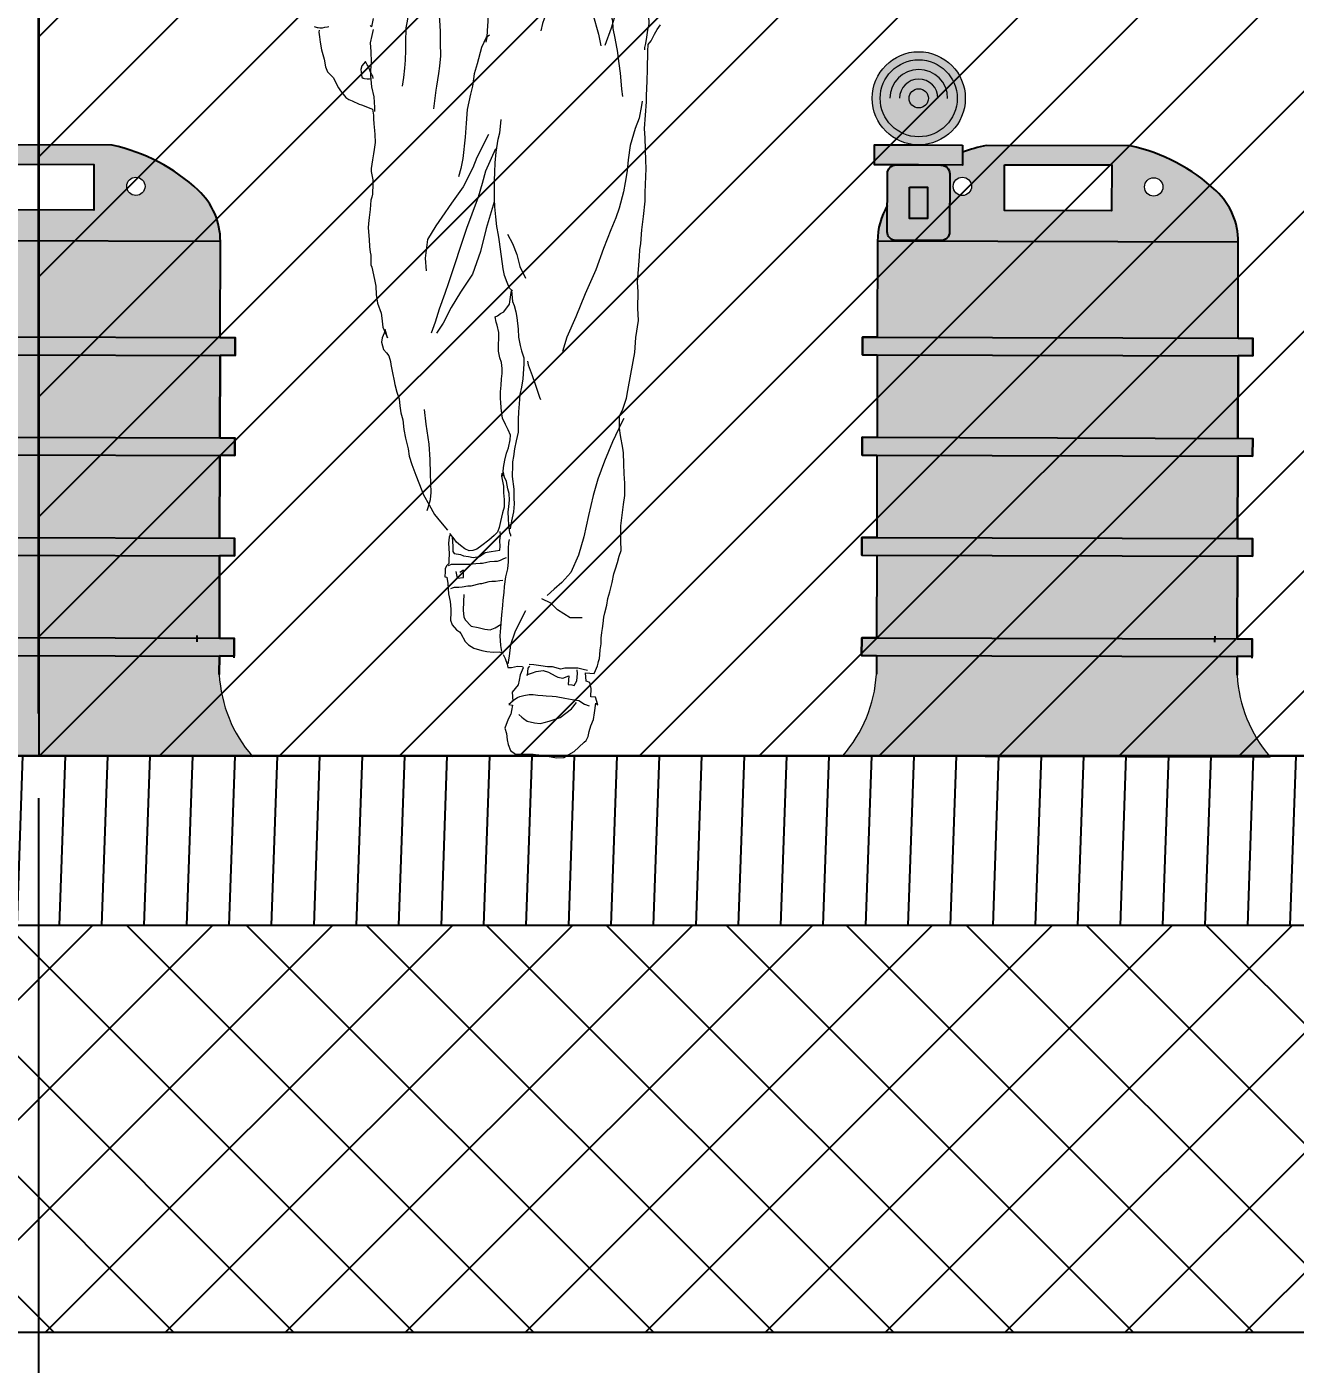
# Model space of a CAD drawing. Header units: metres. Extents: x 668617 to 675126, y 2286318 to 2293677.
# Drawn here: x 672208.026 to 672209.895, y 2287821.65 to 2287823.621 of the extents above; entities that cross this region are included whole.
import ezdxf

# ---------------------------------------------------------------- set-up
doc = ezdxf.new("R2010")
doc.units = ezdxf.units.M
doc.header["$MEASUREMENT"] = 0
doc.layers.add('30-ESC HUM', color=251, linetype='Continuous', lineweight=0)
doc.layers.add('DMTG_SECCIONES_VIALES', color=250, linetype='Continuous')
doc.layers.add('dp_Fondo del tablero', color=7, linetype='Continuous', lineweight=0, true_color=0xf05123)
doc.layers.add('dp_Pictograma y filete', color=7, linetype='Continuous', lineweight=0, true_color=0x000000)
doc.styles.get("Standard").update_dxf_attribs({"font": 'arial.ttf'})
doc.dimstyles.get("Standard").update_dxf_attribs({"dimtxt": 0.18, "dimasz": 0.18, "dimexe": 0.18, "dimexo": 0.0625, "dimgap": 0.09, "dimtad": 0, "dimtih": 1, "dimtoh": 1, "dimdec": 4, "dimzin": 0, "dimdsep": 46, "dimtxsty": 'Standard', "dimcen": 0.09, "dimadec": 0, "dimazin": 0, "dimtfac": 1, "dimtdec": 4, "dimtofl": 0, "dimtmove": 0, "dimatfit": 3, "dimfxl": 1, "dimtolj": 1, "dimtzin": 0, "dimarcsym": 0})

# ---------------------------------------------------------------- blocks, each defined once
blk = doc.blocks.new('*D448')
at = {"layer": 'Defpoints', "color": 0, "transparency": 16777216}
for p in [(672216.3035, 2287827.5932), (672208.0435, 2287822.5467), (672216.3035, 2287822.5467)]:
    blk.add_point(p, dxfattribs=at)
at = {"layer": 'DMTG_SECCIONES_VIALES', "color": 0, "lineweight": -2, "transparency": 16777216}
for p, q in [((672208.0435, 2287822.6092), (672208.0435, 2287827.7732)), ((672216.3035, 2287822.6092), (672216.3035, 2287827.7732)), ((672208.2235, 2287827.5932), (672211.8497, 2287827.5932)), ((672216.1235, 2287827.5932), (672212.4974, 2287827.5932))]:
    blk.add_line(p, q, dxfattribs=at)
at = {"layer": 'DMTG_SECCIONES_VIALES', "color": 0, "transparency": 16777216}
for points in [[(672208.2235, 2287827.6232), (672208.2235, 2287827.5632), (672208.0435, 2287827.5932)], [(672216.1235, 2287827.6232), (672216.1235, 2287827.5632), (672216.3035, 2287827.5932)]]:
    blk.add_solid(points, dxfattribs=at)
at = {"layer": 'DMTG_SECCIONES_VIALES', "color": 0, "transparency": 16777216, "insert": (672212.1735, 2287827.5932), "char_height": 0.18, "attachment_point": 5}
blk.add_mtext('\\A1;8.26', dxfattribs=at)
blk = doc.blocks.new('_ArchTick')
at = {"color": 0, "linetype": 'ByBlock', "const_width": 0.15}
blk.add_lwpolyline([(-0.5, -0.5), (0.5, 0.5)], dxfattribs=at)
blk = doc.blocks.new('*D418')
at = {"layer": 'Defpoints', "color": 0, "transparency": 16777216}
for p in [(672208.0435, 2287822.5467), (672210.9435, 2287822.5467), (672208.0435, 2287821.0874)]:
    blk.add_point(p, dxfattribs=at)
at = {"layer": 'DMTG_SECCIONES_VIALES', "color": 0, "lineweight": -2, "transparency": 16777216}
for p, q in [((672208.0435, 2287822.4842), (672208.0435, 2287820.9074)), ((672210.9435, 2287822.4842), (672210.9435, 2287820.9074)), ((672208.0435, 2287821.0874), (672209.1685, 2287821.0874)), ((672210.9435, 2287821.0874), (672209.8186, 2287821.0874))]:
    blk.add_line(p, q, dxfattribs=at)
at = {"layer": 'DMTG_SECCIONES_VIALES', "color": 0, "lineweight": -2, "transparency": 16777216, "xscale": 0.18, "yscale": 0.18, "zscale": 0.18, "rotation": 180}
blk.add_blockref('_ArchTick', (672208.0435, 2287821.0874), dxfattribs=at)
at = {"layer": 'DMTG_SECCIONES_VIALES', "color": 0, "lineweight": -2, "transparency": 16777216, "xscale": 0.18, "yscale": 0.18, "zscale": 0.18}
blk.add_blockref('_ArchTick', (672210.9435, 2287821.0874), dxfattribs=at)
at = {"layer": 'DMTG_SECCIONES_VIALES', "color": 0, "transparency": 16777216, "insert": (672209.4935, 2287821.0874), "char_height": 0.18, "attachment_point": 5}
blk.add_mtext('\\A1;2.90', dxfattribs=at)
blk = doc.blocks.new('*D439')
at = {"layer": 'Defpoints', "color": 0, "transparency": 16777216}
for p in [(672201.3035, 2287822.5467), (672208.0435, 2287822.5467), (672201.3035, 2287821.0874)]:
    blk.add_point(p, dxfattribs=at)
at = {"layer": 'DMTG_SECCIONES_VIALES', "color": 0, "lineweight": -2, "transparency": 16777216}
for p, q in [((672201.3035, 2287822.4842), (672201.3035, 2287820.9074)), ((672208.0435, 2287822.4842), (672208.0435, 2287820.9074)), ((672201.3035, 2287821.0874), (672204.3496, 2287821.0874)), ((672208.0435, 2287821.0874), (672204.9975, 2287821.0874))]:
    blk.add_line(p, q, dxfattribs=at)
at = {"layer": 'DMTG_SECCIONES_VIALES', "color": 0, "lineweight": -2, "transparency": 16777216, "xscale": 0.18, "yscale": 0.18, "zscale": 0.18, "rotation": 180}
blk.add_blockref('_ArchTick', (672201.3035, 2287821.0874), dxfattribs=at)
at = {"layer": 'DMTG_SECCIONES_VIALES', "color": 0, "lineweight": -2, "transparency": 16777216, "xscale": 0.18, "yscale": 0.18, "zscale": 0.18}
blk.add_blockref('_ArchTick', (672208.0435, 2287821.0874), dxfattribs=at)
at = {"layer": 'DMTG_SECCIONES_VIALES', "color": 0, "transparency": 16777216, "insert": (672204.6735, 2287821.0874), "char_height": 0.18, "attachment_point": 5}
blk.add_mtext('\\A1;6.74', dxfattribs=at)
blk = doc.blocks.new('tambo_SCT')
at = {"layer": 'dp_Fondo del tablero', "true_color": 0xf08e0f}
h = blk.add_hatch(color=30, dxfattribs=at)
edge = h.paths.add_edge_path()
edge.add_arc((7.06, 62.65), 4.44, 0, 360)
at = {"layer": 'dp_Fondo del tablero', "true_color": 0xffca00}
h = blk.add_hatch(color=40, dxfattribs=at)
h.paths.add_polyline_path([(11.25, 58.21), (11.25, 56.3), (7.06, 56.3), (2.87, 56.3), (2.87, 58.21), (7.06, 58.21)])
edge = h.paths.add_edge_path()
edge.add_line((4.92, 56.3), (9.19, 56.3))
edge.add_arc((9.19, 55.47), 0.832, 0, 90, ccw=False)
edge.add_line((10.03, 55.47), (10.03, 49.93))
edge.add_arc((9.19, 49.93), 0.832, -90, 0, ccw=False)
edge.add_line((9.19, 49.1), (4.92, 49.1))
edge.add_arc((4.92, 49.93), 0.832, 180, 270, ccw=False)
edge.add_line((4.09, 49.93), (4.09, 55.47))
edge.add_arc((4.92, 55.47), 0.832, 90, 180, ccw=False)
h.paths.add_polyline_path([(6.2, 54.19), (7.92, 54.19), (7.92, 51.2), (6.2, 51.2)], flags=16)
at = {"layer": 'dp_Fondo del tablero'}
h = blk.add_hatch(color=256, dxfattribs=at)
h.paths.add_polyline_path([(37.54, 49.04, 0.208145), (35.42, 53.91, 0.13635), (27.2, 58.18), (13.51, 58.18, 0.03408), (11.25, 57.54), (11.25, 56.3), (9.19, 56.3, -0.414214), (10.03, 55.47), (10.03, 49.93, -0.414214), (9.19, 49.1)])
h.paths.add_polyline_path([(28.6, 54.27, -1), (30.35, 54.27, -1)], flags=16)
h.paths.add_polyline_path([(25.46, 51.99), (15.26, 51.99), (15.26, 56.35), (25.46, 56.35)], flags=16)
h.paths.add_polyline_path([(10.37, 54.27, -1), (12.11, 54.27, -1)], flags=16)
h = blk.add_hatch(color=256, dxfattribs=at)
h.paths.add_polyline_path([(4.92, 49.1, -0.414214), (4.09, 49.93), (4.09, 52.42, 0.133761), (3.17, 49.04)])
h.paths.add_polyline_path([(6.2, 51.2), (7.92, 51.2), (7.92, 54.19), (6.2, 54.19)])
h = blk.add_hatch(color=256, dxfattribs=at)
h.paths.add_polyline_path([(37.54, 39.89), (37.54, 49.04), (3.17, 49.04), (3.17, 39.89)])
h.paths.add_polyline_path([(38.96, 38.19), (38.96, 39.89), (1.76, 39.89), (1.76, 38.19)])
h.paths.add_polyline_path([(1.76, 30.34), (1.76, 28.65), (38.96, 28.65), (38.96, 30.34)])
h.paths.add_polyline_path([(37.54, 20.79), (37.54, 28.65), (3.17, 28.65), (3.17, 20.79)])
h.paths.add_polyline_path([(38.96, 19.1), (38.96, 20.79), (1.76, 20.79), (1.76, 19.1)])
h.paths.add_polyline_path([(1.76, 11.24), (1.76, 9.55), (38.96, 9.55), (38.96, 11.24)])
blk.add_hatch(color=256, dxfattribs=at).paths.add_polyline_path([(3.17, 9.55), (3.17, 9.35, -0.196465), (0, 0), (40.71, 0, -0.16513), (37.54, 7.77), (37.54, 9.55)])
at = {"layer": 'dp_Pictograma y filete', "true_color": 0xffffff}
h = blk.add_hatch(color=7, dxfattribs=at)
h.paths.add_polyline_path([(3.17, 38.19), (3.17, 30.34), (37.54, 30.34), (37.54, 38.19)])
h.paths.add_polyline_path([(3.17, 19.1), (3.17, 11.24), (37.54, 11.24), (37.54, 19.1)])
at = {"layer": 'dp_Pictograma y filete', "lineweight": -3}
for p, q in [((37.54, 49.04), (3.17, 49.04)), ((3.17, 49.04), (3.17, 39.89)), ((37.54, 39.89), (37.54, 49.04)), ((1.76, 38.19), (1.76, 39.89)), ((1.76, 39.89), (38.96, 39.89)), ((38.96, 38.19), (38.96, 39.89)), ((38.96, 38.19), (38.96, 39.89)), ((1.76, 38.19), (38.96, 38.19)), ((1.76, 28.65), (1.76, 30.34)), ((1.76, 30.34), (38.96, 30.34)), ((38.96, 28.65), (38.96, 30.34)), ((38.96, 28.65), (38.96, 30.34)), ((1.76, 28.65), (38.96, 28.65)), ((1.76, 19.1), (1.76, 20.79)), ((1.76, 20.79), (38.96, 20.79)), ((38.96, 19.1), (38.96, 20.79)), ((38.96, 19.1), (38.96, 20.79)), ((1.76, 19.1), (38.96, 19.1)), ((35.42, 10.9), (35.42, 11.49)), ((1.76, 9.55), (1.76, 11.24)), ((1.76, 11.24), (38.96, 11.24)), ((38.96, 9.39), (38.96, 11.24)), ((38.96, 9.55), (38.96, 11.24)), ((1.76, 9.55), (38.96, 9.55)), ((0, 0), (40.71, 0))]:
    blk.add_line(p, q, dxfattribs=at)
for points in [[(11.25, 58.21), (11.25, 56.3), (7.06, 56.3), (2.87, 56.3), (2.87, 58.21), (7.06, 58.21)], [(15.26, 56.35), (25.46, 56.35), (25.46, 51.99), (15.26, 51.99)], [(6.2, 54.19), (7.92, 54.19), (7.92, 51.2), (6.2, 51.2)]]:
    blk.add_lwpolyline(points, close=True, dxfattribs=at)
for points in [[(37.54, 49.04, 0.208145), (35.42, 53.91, 0.13635), (27.2, 58.18), (13.51, 58.18, 0.03408), (11.25, 57.54, 0.03408)], [(4.09, 52.42, 0.133761), (3.17, 49.04)]]:
    blk.add_lwpolyline(points, format="xyb", dxfattribs=at)
blk.add_lwpolyline([(4.92, 56.3), (9.19, 56.3, -0.414214), (10.03, 55.47), (10.03, 49.93, -0.414214), (9.19, 49.1), (4.92, 49.1, -0.414214), (4.09, 49.93), (4.09, 55.47, -0.414214)], format="xyb", close=True, dxfattribs=at)
for points in [[(3.17, 39.89), (1.76, 39.89), (1.76, 38.19), (3.17, 38.19)], [(37.54, 39.89), (38.96, 39.89), (38.96, 38.19), (37.54, 38.19)], [(3.17, 38.19), (3.17, 30.34)], [(37.54, 30.34), (37.54, 38.19)], [(37.54, 38.19), (37.54, 30.34)], [(3.17, 30.34), (1.76, 30.34), (1.76, 28.65), (3.17, 28.65)], [(37.54, 30.34), (38.96, 30.34), (38.96, 28.65), (37.54, 28.65)], [(3.17, 28.65), (3.17, 20.79)], [(37.54, 20.79), (37.54, 28.65)], [(37.54, 28.65), (37.54, 20.79)], [(3.17, 20.79), (1.76, 20.79), (1.76, 19.1), (3.17, 19.1)], [(37.54, 20.79), (38.96, 20.79), (38.96, 19.1), (37.54, 19.1)], [(3.17, 19.1), (3.17, 11.24)], [(37.54, 11.24), (37.54, 19.1)], [(37.54, 19.1), (37.54, 11.24)], [(3.17, 11.24), (1.76, 11.24), (1.76, 9.55), (3.17, 9.55)], [(37.54, 11.24), (38.96, 11.24), (38.96, 9.55), (37.54, 9.55)], [(3.17, 9.55), (3.17, 7.77)], [(37.54, 7.77), (37.54, 9.55)], [(37.54, 9.55), (37.54, 7.77)]]:
    blk.add_lwpolyline(points, dxfattribs=at)
at = {"layer": 'dp_Pictograma y filete'}
for centre, radius in [((7.06, 62.65), 4.44), ((7.06, 62.65), 3.67), ((7.06, 62.65), 0.917), ((11.24, 54.27), 0.873), ((29.47, 54.27), 0.873)]:
    blk.add_circle(centre, radius, dxfattribs=at)
for centre, radius, start, end in [((7.06, 62.65), 2.75, 0, 180), ((7.06, 62.65), 1.83, 0, 180), ((-9.85, 8.56), 13.05, 319.0167, 356.5232), ((50.56, 8.56), 13.05, 183.4768, 220.9833)]:
    blk.add_arc(centre, radius, start, end, dxfattribs=at)
blk = doc.blocks.new('10')
at = {"layer": '30-ESC HUM'}
for points in [[(-214.9518, 1063.4387), (-214.9474, 1063.4371), (-214.9458, 1063.4371), (-214.9436, 1063.4368), (-214.9398, 1063.4368), (-214.9363, 1063.4374), (-214.9322, 1063.4381), (-214.9303, 1063.4384)], [(-214.6734, 1062.5131), (-214.6702, 1062.5071), (-214.6674, 1062.4989), (-214.6664, 1062.4938), (-214.661, 1062.4941), (-214.6522, 1062.496), (-214.6449, 1062.4954), (-214.6439, 1062.4932), (-214.6484, 1062.483), (-214.6496, 1062.4751), (-214.6512, 1062.4682), (-214.6601, 1062.4574), (-214.6591, 1062.4441), (-214.6648, 1062.4394), (-214.6594, 1062.4384), (-214.6613, 1062.4305), (-214.662, 1062.4251), (-214.6658, 1062.4179), (-214.6708, 1062.4046), (-214.6683, 1062.3967), (-214.6677, 1062.3875), (-214.6661, 1062.3802), (-214.6626, 1062.3717), (-214.655, 1062.3663), (-214.6452, 1062.3663), (-214.6401, 1062.3663), (-214.6294, 1062.366), (-214.6259, 1062.3656), (-214.6208, 1062.3653), (-214.6139, 1062.3644), (-214.6079, 1062.3634), (-214.5949, 1062.3606), (-214.5841, 1062.3615), (-214.5765, 1062.3656), (-214.5689, 1062.3701), (-214.5617, 1062.3764), (-214.5538, 1062.384), (-214.5512, 1062.3865), (-214.5481, 1062.3922), (-214.5465, 1062.3995), (-214.5443, 1062.4077), (-214.5401, 1062.4175), (-214.5389, 1062.427), (-214.537, 1062.4413), (-214.5338, 1062.4387), (-214.5373, 1062.4501), (-214.5443, 1062.4508), (-214.5439, 1062.4628), (-214.5458, 1062.4717), (-214.5512, 1062.4736), (-214.5522, 1062.4862), (-214.5395, 1062.4849), (-214.5389, 1062.4859), (-214.5357, 1062.4929), (-214.5344, 1062.4963), (-214.5335, 1062.5004), (-214.5329, 1062.5027), (-214.5313, 1062.5071), (-214.5307, 1062.5128), (-214.5303, 1062.5198), (-214.5291, 1062.5286), (-214.5288, 1062.5372), (-214.5278, 1062.5454), (-214.5272, 1062.5514), (-214.5259, 1062.5587), (-214.525, 1062.5679), (-214.5237, 1062.5745), (-214.5208, 1062.5859), (-214.5193, 1062.5954), (-214.5164, 1062.6052), (-214.5129, 1062.6191), (-214.5101, 1062.6318), (-214.5079, 1062.6394), (-214.5047, 1062.6485), (-214.5022, 1062.658), (-214.4996, 1062.6663), (-214.5, 1062.6808), (-214.5, 1062.7027), (-214.4981, 1062.7182), (-214.4962, 1062.734), (-214.4943, 1062.7476), (-214.4943, 1062.7653), (-214.4949, 1062.7792), (-214.4955, 1062.7938), (-214.4962, 1062.8102), (-214.4968, 1062.8172), (-214.5003, 1062.8359), (-214.5019, 1062.8466), (-214.5019, 1062.8644), (-214.4971, 1062.8745), (-214.4917, 1062.8909), (-214.4895, 1062.902), (-214.4851, 1062.9264), (-214.4794, 1062.9583), (-214.4778, 1062.9802), (-214.474, 1063.0055), (-214.475, 1063.0235), (-214.4743, 1063.0476), (-214.4756, 1063.0618), (-214.4724, 1063.0995), (-214.4721, 1063.1096), (-214.4705, 1063.1188), (-214.4689, 1063.1387), (-214.4664, 1063.1583), (-214.4639, 1063.1811), (-214.4642, 1063.1941), (-214.4626, 1063.2292), (-214.4632, 1063.2409), (-214.4642, 1063.2738), (-214.4651, 1063.2884), (-214.462, 1063.3273), (-214.462, 1063.3362), (-214.461, 1063.3583), (-214.4607, 1063.3751), (-214.4604, 1063.4023), (-214.4598, 1063.4118), (-214.4553, 1063.4175), (-214.4503, 1063.4273), (-214.4462, 1063.434), (-214.4414, 1063.4412)], [(-214.8648, 1063.4501), (-214.8673, 1063.4378), (-214.8692, 1063.44)], [(-214.6863, 1063.5479), (-214.6873, 1063.5397), (-214.6892, 1063.5327), (-214.6908, 1063.5207), (-214.693, 1063.5042), (-214.6933, 1063.496), (-214.6943, 1063.4817), (-214.6943, 1063.4754), (-214.6955, 1063.4599), (-214.6962, 1063.446), (-214.6968, 1063.4327), (-214.6977, 1063.4223), (-214.6987, 1063.4153)], [(-214.7911, 1063.5311), (-214.7927, 1063.5286), (-214.7955, 1063.5219), (-214.7977, 1063.5147), (-214.8003, 1063.5039), (-214.8041, 1063.4912), (-214.8072, 1063.4817), (-214.8101, 1063.4729), (-214.8126, 1063.4612), (-214.8155, 1063.4441), (-214.8167, 1063.4365), (-214.8174, 1063.415), (-214.8174, 1063.4036), (-214.818, 1063.389), (-214.8189, 1063.3773), (-214.8205, 1063.3634), (-214.8221, 1063.3507)], [(-214.7626, 1063.5362), (-214.7689, 1063.5235), (-214.7693, 1063.5169), (-214.7696, 1063.5071), (-214.7708, 1063.4909), (-214.7712, 1063.4849), (-214.7683, 1063.4643), (-214.768, 1063.458), (-214.7674, 1063.4479), (-214.7664, 1063.4314), (-214.7664, 1063.4226), (-214.7661, 1063.4143), (-214.7658, 1063.3954), (-214.767, 1063.3802), (-214.7686, 1063.3691), (-214.7715, 1063.3504), (-214.7724, 1063.3447), (-214.7743, 1063.3327), (-214.7762, 1063.3172)], [(-214.5993, 1063.5447), (-214.6025, 1063.5346), (-214.6044, 1063.5223), (-214.6038, 1063.509), (-214.605, 1063.4897), (-214.6069, 1063.4691), (-214.6107, 1063.4567), (-214.6155, 1063.4431), (-214.6177, 1063.4321)], [(-214.5639, 1063.5393), (-214.5626, 1063.5267), (-214.5598, 1063.5223), (-214.555, 1063.5115), (-214.5531, 1063.5029), (-214.549, 1063.4881), (-214.5474, 1063.4761), (-214.5446, 1063.4666), (-214.5433, 1063.4599), (-214.5392, 1063.4498), (-214.5348, 1063.4343), (-214.5329, 1063.4273), (-214.5294, 1063.4102)], [(-214.5607, 1063.54), (-214.5585, 1063.5324), (-214.5557, 1063.5324), (-214.5452, 1063.5197), (-214.5376, 1063.5086), (-214.5288, 1063.4928), (-214.5218, 1063.4748), (-214.517, 1063.4631), (-214.5123, 1063.4476), (-214.5117, 1063.4355), (-214.5088, 1063.4213), (-214.505, 1063.4004), (-214.5044, 1063.3947), (-214.5012, 1063.37), (-214.5, 1063.3583), (-214.499, 1063.3463), (-214.4977, 1063.3355)], [(-214.4645, 1063.4042), (-214.4645, 1063.4074), (-214.4629, 1063.4137), (-214.4617, 1063.4229), (-214.4601, 1063.4333), (-214.4582, 1063.4425), (-214.4585, 1063.4548), (-214.4591, 1063.4602), (-214.4607, 1063.4704), (-214.4629, 1063.4827), (-214.4658, 1063.496), (-214.4712, 1063.5086), (-214.4781, 1063.5204), (-214.4829, 1063.5286)], [(-214.5085, 1063.4555), (-214.5142, 1063.4359), (-214.5237, 1063.4105)], [(-214.9446, 1063.4333), (-214.9449, 1063.4302), (-214.9442, 1063.4235), (-214.9433, 1063.4156), (-214.9411, 1063.4042), (-214.9392, 1063.3973), (-214.9373, 1063.3903), (-214.9354, 1063.3792), (-214.9322, 1063.3719), (-214.9275, 1063.3669), (-214.9234, 1063.3631), (-214.9205, 1063.3564), (-214.9161, 1063.3482), (-214.9129, 1063.3435), (-214.905, 1063.3337), (-214.9009, 1063.3308), (-214.8958, 1063.3289), (-214.8857, 1063.3242), (-214.8822, 1063.3229), (-214.8759, 1063.3207), (-214.8724, 1063.3191), (-214.8686, 1063.3175), (-214.8661, 1063.3166), (-214.8645, 1063.3077), (-214.8645, 1063.3023), (-214.8639, 1063.295), (-214.8632, 1063.2852), (-214.8626, 1063.2792), (-214.862, 1063.2675), (-214.8636, 1063.2574), (-214.8645, 1063.2507), (-214.8658, 1063.2422), (-214.8677, 1063.2295), (-214.8677, 1063.2248), (-214.8655, 1063.2125), (-214.8655, 1063.2068), (-214.8658, 1063.1916), (-214.867, 1063.1868), (-214.8683, 1063.1824), (-214.8692, 1063.1688), (-214.8708, 1063.1571), (-214.8718, 1063.1482), (-214.8721, 1063.1416), (-214.8708, 1063.1245), (-214.8705, 1063.1144), (-214.8692, 1063.1058), (-214.8686, 1063.1017), (-214.8686, 1063.0871), (-214.867, 1063.0837), (-214.8629, 1063.0656), (-214.861, 1063.0558), (-214.8607, 1063.0438), (-214.8585, 1063.0308), (-214.8531, 1063.0163), (-214.8522, 1063.0087), (-214.8506, 1062.9954), (-214.8439, 1062.9799), (-214.8471, 1062.9919), (-214.8474, 1062.99), (-214.8518, 1062.9799), (-214.8525, 1062.9732), (-214.8499, 1062.9625), (-214.8452, 1062.9577), (-214.8417, 1062.953), (-214.8395, 1062.9447), (-214.8389, 1062.9406), (-214.8363, 1062.9283), (-214.8341, 1062.9163), (-214.8329, 1062.9109), (-214.83, 1062.8995), (-214.8268, 1062.89), (-214.8256, 1062.8796), (-214.824, 1062.8694), (-214.8211, 1062.859), (-214.8196, 1062.8447), (-214.8174, 1062.8321), (-214.8136, 1062.8163), (-214.8117, 1062.8055), (-214.8082, 1062.7932), (-214.8022, 1062.7773), (-214.7977, 1062.7659), (-214.7968, 1062.7637), (-214.7908, 1062.7482), (-214.7822, 1062.7334), (-214.7746, 1062.7194), (-214.7655, 1062.7084), (-214.7556, 1062.6963)], [(-214.8651, 1063.434), (-214.8667, 1063.4254), (-214.8692, 1063.4147), (-214.8686, 1063.4017), (-214.8677, 1063.3859), (-214.8689, 1063.3735), (-214.8689, 1063.3656), (-214.8689, 1063.3656), (-214.8673, 1063.3498), (-214.8642, 1063.3349), (-214.8632, 1063.3191), (-214.8632, 1063.3134)], [(-214.6933, 1063.4257), (-214.6984, 1063.4223), (-214.7053, 1063.4074), (-214.7117, 1063.3836), (-214.7161, 1063.3688), (-214.7186, 1063.3504), (-214.7215, 1063.339), (-214.7265, 1063.3162), (-214.7281, 1063.296), (-214.7294, 1063.2754), (-214.7329, 1063.2441), (-214.736, 1063.2295), (-214.7392, 1063.2172)], [(-214.8648, 1063.3618), (-214.8655, 1063.3653), (-214.867, 1063.3672), (-214.8696, 1063.3729), (-214.8718, 1063.3795), (-214.874, 1063.3821), (-214.8765, 1063.3868), (-214.8816, 1063.3805), (-214.8832, 1063.3751), (-214.8822, 1063.3672), (-214.8816, 1063.3637), (-214.8797, 1063.3624), (-214.8778, 1063.3621), (-214.8737, 1063.3612), (-214.8702, 1063.3612), (-214.8686, 1063.3618)], [(-214.4686, 1063.3283), (-214.4693, 1063.3223), (-214.4731, 1063.3033), (-214.4791, 1063.2881), (-214.486, 1063.2631), (-214.4892, 1063.2422), (-214.4908, 1063.2257), (-214.4936, 1063.2087), (-214.4962, 1063.1947), (-214.5025, 1063.1707), (-214.5072, 1063.1564), (-214.5145, 1063.139), (-214.5256, 1063.1112), (-214.5367, 1063.0799), (-214.5525, 1063.0444), (-214.5664, 1063.0106), (-214.5797, 1062.9805), (-214.586, 1062.9596)], [(-214.6594, 1063.0492), (-214.6642, 1063.053), (-214.6674, 1063.0612), (-214.6712, 1063.0716), (-214.6734, 1063.0814), (-214.6756, 1063.0998), (-214.6791, 1063.1248), (-214.6803, 1063.1308), (-214.6829, 1063.1438), (-214.6844, 1063.158), (-214.6857, 1063.1726), (-214.6863, 1063.1846), (-214.6863, 1063.195), (-214.686, 1063.2118), (-214.6857, 1063.2238), (-214.6854, 1063.2378), (-214.6835, 1063.2533), (-214.6806, 1063.2726), (-214.6784, 1063.2818), (-214.6775, 1063.2912), (-214.6765, 1063.3014)], [(-214.6949, 1063.2795), (-214.712, 1063.2457), (-214.7183, 1063.2302), (-214.7325, 1063.2023), (-214.7493, 1063.1783), (-214.7639, 1063.1574), (-214.7727, 1063.145), (-214.7851, 1063.1245), (-214.7882, 1063.0969), (-214.787, 1063.0786)], [(-214.6848, 1063.2583), (-214.6993, 1063.2251), (-214.7044, 1063.2071), (-214.7104, 1063.1868), (-214.7196, 1063.1621), (-214.7272, 1063.1406), (-214.7357, 1063.1159), (-214.7458, 1063.0859), (-214.7537, 1063.0609), (-214.7594, 1063.0451), (-214.7677, 1063.022), (-214.7737, 1063.003), (-214.7797, 1062.9865)], [(-214.6867, 1063.1802), (-214.6984, 1063.1406), (-214.7069, 1063.1068), (-214.7186, 1063.0735), (-214.7363, 1063.047), (-214.7499, 1063.0242), (-214.7617, 1063.0011), (-214.7718, 1062.9865)], [(-214.667, 1063.1327), (-214.6594, 1063.1185), (-214.6534, 1063.1023), (-214.6487, 1063.0846), (-214.6405, 1063.0678)], [(-214.6737, 1062.7758), (-214.6734, 1062.7824), (-214.6727, 1062.7887), (-214.6708, 1062.7995), (-214.6686, 1062.8096), (-214.6655, 1062.8175), (-214.6629, 1062.8296), (-214.6626, 1062.8362), (-214.6661, 1062.8441), (-214.6699, 1062.852), (-214.6746, 1062.8612), (-214.6753, 1062.8682), (-214.6765, 1062.8767), (-214.6768, 1062.8849), (-214.6772, 1062.8897), (-214.6775, 1062.9001), (-214.6762, 1062.9102), (-214.6756, 1062.9191), (-214.675, 1062.9273), (-214.675, 1062.9343), (-214.6756, 1062.9432), (-214.6784, 1062.9504), (-214.6803, 1062.9602), (-214.6803, 1062.9685), (-214.68, 1062.9802), (-214.6797, 1062.9878), (-214.6822, 1062.9985), (-214.6838, 1063.0026), (-214.6854, 1063.0106), (-214.6816, 1063.0121), (-214.6775, 1063.0156), (-214.6724, 1063.0178), (-214.6642, 1063.0295), (-214.662, 1063.0432), (-214.661, 1063.0495), (-214.6594, 1063.0333), (-214.6572, 1063.0273), (-214.6547, 1063.0182), (-214.6534, 1063.0099), (-214.6515, 1062.9925), (-214.6509, 1062.9808), (-214.6481, 1062.9685), (-214.6462, 1062.9606), (-214.643, 1062.9504), (-214.6427, 1062.9413), (-214.6446, 1062.9194), (-214.6462, 1062.9068), (-214.6487, 1062.896), (-214.65, 1062.8827), (-214.6506, 1062.8707), (-214.6512, 1062.8596), (-214.6515, 1062.8409), (-214.6544, 1062.828), (-214.6566, 1062.8159), (-214.6582, 1062.8049), (-214.6594, 1062.797), (-214.6594, 1062.7919), (-214.6601, 1062.7754), (-214.6575, 1062.7565), (-214.6575, 1062.7435), (-214.6572, 1062.7349), (-214.6582, 1062.7232), (-214.661, 1062.7099), (-214.6632, 1062.6982)], [(-214.6376, 1062.9451), (-214.6363, 1062.9397), (-214.6306, 1062.9242), (-214.6269, 1062.9128), (-214.6231, 1062.9027), (-214.6196, 1062.8925), (-214.6186, 1062.889)], [(-214.7854, 1062.7254), (-214.7841, 1062.7299), (-214.7803, 1062.7416), (-214.7797, 1062.752), (-214.7803, 1062.7792), (-214.781, 1062.8004), (-214.7825, 1062.8232), (-214.787, 1062.8523), (-214.7892, 1062.8739)], [(-214.4955, 1062.8609), (-214.4987, 1062.8552), (-214.5123, 1062.8267), (-214.524, 1062.7982), (-214.5338, 1062.7713), (-214.5408, 1062.7473), (-214.5474, 1062.7178), (-214.5544, 1062.6865), (-214.5623, 1062.6593), (-214.5737, 1062.6337), (-214.5867, 1062.6191), (-214.5981, 1062.6093), (-214.6085, 1062.6001)], [(-214.6753, 1062.7805), (-214.6759, 1062.7761), (-214.6731, 1062.7609), (-214.6727, 1062.7514), (-214.6718, 1062.7416), (-214.6718, 1062.7302), (-214.6746, 1062.7216), (-214.6772, 1062.709), (-214.6791, 1062.7001), (-214.6816, 1062.6932), (-214.6867, 1062.6884), (-214.6943, 1062.6815), (-214.7047, 1062.6735), (-214.7123, 1062.6685), (-214.7183, 1062.6663), (-214.7234, 1062.6659), (-214.73, 1062.6688), (-214.7363, 1062.6735), (-214.742, 1062.6786), (-214.7458, 1062.6834), (-214.7518, 1062.6916)], [(-214.662, 1062.6872), (-214.6623, 1062.6887), (-214.6636, 1062.6925), (-214.6642, 1062.6963), (-214.6648, 1062.7036), (-214.6655, 1062.7137), (-214.6658, 1062.7226), (-214.6648, 1062.7311), (-214.6639, 1062.7403), (-214.6645, 1062.7504), (-214.6667, 1062.7571), (-214.6686, 1062.7678), (-214.6712, 1062.7745), (-214.6734, 1062.7834)], [(-214.7512, 1062.6906), (-214.7531, 1062.6859), (-214.7541, 1062.677), (-214.7528, 1062.6618), (-214.7534, 1062.6517), (-214.7534, 1062.647), (-214.7563, 1062.6441), (-214.7588, 1062.64), (-214.7591, 1062.6353), (-214.7594, 1062.6277), (-214.7566, 1062.627), (-214.755, 1062.6178), (-214.7544, 1062.6099), (-214.7537, 1062.6023), (-214.7515, 1062.5913), (-214.7503, 1062.5799), (-214.7503, 1062.5748), (-214.7509, 1062.5637), (-214.7487, 1062.5568), (-214.7424, 1062.5495), (-214.7379, 1062.5466), (-214.7357, 1062.5438), (-214.7294, 1062.5321), (-214.7243, 1062.5273), (-214.7167, 1062.5223), (-214.705, 1062.5191), (-214.6974, 1062.5175), (-214.6879, 1062.5166), (-214.6794, 1062.5169), (-214.6772, 1062.5166), (-214.6731, 1062.5156)], [(-214.7484, 1062.6862), (-214.7477, 1062.6726), (-214.7474, 1062.665), (-214.7455, 1062.6618), (-214.7363, 1062.6606), (-214.7316, 1062.6587), (-214.7246, 1062.6574), (-214.7177, 1062.6561), (-214.7082, 1062.6577), (-214.6999, 1062.6634), (-214.6911, 1062.665), (-214.6848, 1062.6656), (-214.6784, 1062.6669), (-214.6778, 1062.6726), (-214.6781, 1062.6805), (-214.6775, 1062.6891), (-214.6778, 1062.6941)], [(-214.6645, 1062.6824), (-214.6655, 1062.6783), (-214.6658, 1062.6691), (-214.6658, 1062.6606), (-214.6661, 1062.6495), (-214.667, 1062.6391), (-214.6699, 1062.6277), (-214.6721, 1062.6131), (-214.6724, 1062.6042), (-214.6737, 1062.5932), (-214.6743, 1062.5853), (-214.6756, 1062.5716), (-214.6775, 1062.5523), (-214.6784, 1062.5406), (-214.6772, 1062.5261), (-214.6759, 1062.5175)], [(-214.7541, 1062.6444), (-214.7493, 1062.646), (-214.7484, 1062.6463), (-214.7395, 1062.6463), (-214.7332, 1062.6463), (-214.7287, 1062.6463), (-214.7237, 1062.6463), (-214.7139, 1062.6473), (-214.7075, 1062.6476), (-214.7037, 1062.6476), (-214.6977, 1062.6489), (-214.693, 1062.6501), (-214.686, 1062.6508), (-214.6819, 1062.6508), (-214.6775, 1062.652), (-214.6724, 1062.6546), (-214.6686, 1062.6561)], [(-214.7506, 1062.6103), (-214.748, 1062.6115), (-214.7452, 1062.6122), (-214.7386, 1062.6125), (-214.7338, 1062.6128), (-214.7256, 1062.6141), (-214.7205, 1062.6144), (-214.7072, 1062.6175), (-214.705, 1062.6178), (-214.6993, 1062.6191), (-214.6939, 1062.6207), (-214.6901, 1062.621), (-214.6848, 1062.6213), (-214.6781, 1062.622), (-214.6737, 1062.6226)], [(-214.7433, 1062.6353), (-214.7411, 1062.6254), (-214.7319, 1062.6264), (-214.7316, 1062.6372), (-214.7373, 1062.6337)], [(-214.7313, 1062.6014), (-214.7319, 1062.591), (-214.7322, 1062.578), (-214.7313, 1062.5685), (-214.7294, 1062.5641), (-214.7205, 1062.5546), (-214.7101, 1062.553), (-214.7006, 1062.5504), (-214.6924, 1062.5495), (-214.6851, 1062.5523), (-214.6762, 1062.5577)], [(-214.5569, 1062.5672), (-214.5746, 1062.5672), (-214.5933, 1062.5789), (-214.6031, 1062.5887), (-214.6164, 1062.5951)], [(-214.6661, 1062.4992), (-214.6639, 1062.5106), (-214.6623, 1062.5277), (-214.6556, 1062.5466), (-214.6468, 1062.5644), (-214.6401, 1062.578)], [(-214.6344, 1062.496), (-214.637, 1062.4929), (-214.6379, 1062.4821), (-214.6379, 1062.4824), (-214.6379, 1062.483), (-214.636, 1062.484), (-214.6303, 1062.4862), (-214.625, 1062.4881), (-214.6145, 1062.4897), (-214.6066, 1062.4872), (-214.5968, 1062.4818), (-214.593, 1062.4796), (-214.5857, 1062.4783), (-214.5765, 1062.4815), (-214.5778, 1062.4688), (-214.5721, 1062.4682), (-214.5686, 1062.4672), (-214.5648, 1062.4742), (-214.5636, 1062.4849), (-214.5645, 1062.4906)], [(-214.549, 1062.4894), (-214.5557, 1062.491), (-214.5632, 1062.4929), (-214.5737, 1062.4929), (-214.5825, 1062.4929), (-214.5886, 1062.4916), (-214.6009, 1062.4948), (-214.6082, 1062.4948), (-214.6177, 1062.4963), (-214.6281, 1062.4979), (-214.6351, 1062.4982)], [(-214.6607, 1062.4441), (-214.6525, 1062.4498), (-214.649, 1062.4511), (-214.643, 1062.4527), (-214.6351, 1062.4542), (-214.6294, 1062.4539), (-214.6221, 1062.453), (-214.6148, 1062.4527), (-214.6098, 1062.4523), (-214.6012, 1062.4517), (-214.5952, 1062.4514), (-214.5825, 1062.4489), (-214.5718, 1062.4467), (-214.562, 1062.4451), (-214.5534, 1062.4397), (-214.5465, 1062.4375)], [(-214.6503, 1062.4245), (-214.6458, 1062.4207), (-214.6433, 1062.4185), (-214.6382, 1062.4147), (-214.6272, 1062.4122), (-214.6189, 1062.4115), (-214.6132, 1062.4128), (-214.6056, 1062.4147), (-214.5984, 1062.4175), (-214.5895, 1062.4201), (-214.581, 1062.4264), (-214.5727, 1062.433), (-214.5655, 1062.4425)]]:
    blk.add_lwpolyline(points, dxfattribs=at)
blk = doc.blocks.new('*D405')
at = {"layer": 'Defpoints', "color": 0, "transparency": 16777216}
for p in [(672196.2535, 2287822.7967), (672216.3035, 2287822.7967), (672216.3035, 2287820.173)]:
    blk.add_point(p, dxfattribs=at)
at = {"layer": 'DMTG_SECCIONES_VIALES', "color": 0, "lineweight": -2, "transparency": 16777216}
for p, q in [((672196.2535, 2287822.7342), (672196.2535, 2287819.993)), ((672216.3035, 2287822.7342), (672216.3035, 2287819.993)), ((672196.2535, 2287820.173), (672205.8826, 2287820.173)), ((672216.3035, 2287820.173), (672206.6745, 2287820.173))]:
    blk.add_line(p, q, dxfattribs=at)
at = {"layer": 'DMTG_SECCIONES_VIALES', "color": 0, "lineweight": -2, "transparency": 16777216, "xscale": 0.18, "yscale": 0.18, "zscale": 0.18, "rotation": 180}
blk.add_blockref('_ArchTick', (672196.2535, 2287820.173), dxfattribs=at)
at = {"layer": 'DMTG_SECCIONES_VIALES', "color": 0, "lineweight": -2, "transparency": 16777216, "xscale": 0.18, "yscale": 0.18, "zscale": 0.18}
blk.add_blockref('_ArchTick', (672216.3035, 2287820.173), dxfattribs=at)
at = {"layer": 'DMTG_SECCIONES_VIALES', "color": 0, "transparency": 16777216, "insert": (672206.2785, 2287820.173), "char_height": 0.18, "attachment_point": 5}
blk.add_mtext('\\A1;20.05', dxfattribs=at)

msp = doc.modelspace()

# ---------------------------------------------------------------- hatches: boundary and pattern name
at = {"layer": 'DMTG_SECCIONES_VIALES'}
h = msp.add_hatch(dxfattribs=at)
h.set_pattern_fill('ANSI31', color=51)
h.set_pattern_definition([(45, (672091.9349, 2287769.89963), (-0.08838835, 0.08838835), [])])
h.paths.add_polyline_path([(672208.04355, 2287827.32603), (672208.04355, 2287822.54673), (672210.94355, 2287822.54673), (672210.94355, 2287822.79673), (672216.12355, 2287822.79673), (672216.12355, 2287827.32603)])
at = {"layer": 'DMTG_SECCIONES_VIALES', "true_color": 0x939598}
h = msp.add_hatch(dxfattribs=at)
h.set_pattern_fill('ANSI37', color=252)
h.set_pattern_definition([(45, (671855.92045, 2287752.40659), (-0.088388348, 0.088388348), []), (135, (671855.92045, 2287752.40659), (-0.088388348, -0.088388348), [])])
h.paths.add_polyline_path([(672201.05355, 2287822.54673), (672196.25355, 2287822.54673), (672191.25355, 2287822.54673), (672191.25355, 2287821.94673), (672196.25355, 2287821.94673), (672200.45355, 2287821.94673), (672200.45355, 2287821.69673), (672211.79355, 2287821.69673), (672211.79355, 2287821.94673), (672216.30355, 2287821.94673), (672221.30355, 2287821.94673), (672221.30355, 2287822.54673), (672216.30355, 2287822.54673), (672211.19355, 2287822.54673), (672211.19355, 2287822.29673), (672201.05355, 2287822.29673)])
at = {"layer": 'DMTG_SECCIONES_VIALES', "true_color": 0x000000}
h = msp.add_hatch(dxfattribs=at)
h.set_pattern_fill('ANSI31', color=18, scale=0.5, angle=43)
h.set_pattern_definition([(88, (671855.920446, 2287752.40659), (-0.062461927, 0.002181219), [])])
h.paths.add_polyline_path([(672210.94355, 2287822.54673), (672208.04355, 2287822.54673), (672201.30355, 2287822.54673), (672201.30355, 2287822.29673), (672210.94355, 2287822.29673)])

# ---------------------------------------------------------------- linework, layer by layer
at = {"layer": 'DMTG_SECCIONES_VIALES', "color": 51}
msp.add_lwpolyline([(672208.04355, 2287827.32603), (672208.04355, 2287822.54673), (672210.94355, 2287822.54673), (672210.94355, 2287822.79673), (672216.12355, 2287822.79673), (672216.12355, 2287827.32603)], close=True, dxfattribs=at)
at = {"layer": 'DMTG_SECCIONES_VIALES'}
for points in [[(672221.30355, 2287822.79673), (672216.30355, 2287822.79673), (672210.94355, 2287822.79673), (672210.94355, 2287822.54673), (672201.30355, 2287822.54673), (672201.30355, 2287822.79673), (672196.25355, 2287822.79673), (672191.25355, 2287822.79673)], [(672221.30355, 2287822.54673), (672216.30355, 2287822.54673), (672211.19355, 2287822.54673), (672211.19355, 2287822.29673), (672201.05355, 2287822.29673), (672201.05355, 2287822.54673), (672196.25355, 2287822.54673), (672191.25355, 2287822.54673)], [(672221.30355, 2287822.54673), (672221.30355, 2287821.94673), (672216.30355, 2287821.94673), (672211.79355, 2287821.94673), (672211.79355, 2287821.69673), (672200.45355, 2287821.69673), (672200.45355, 2287821.94673), (672196.25355, 2287821.94673), (672191.25355, 2287821.94673), (672191.25355, 2287822.54673)], [(672207.84355, 2287822.54673), (672208.24355, 2287822.54673)], [(672208.04355, 2287822.54673), (672209.54355, 2287822.54591)]]:
    msp.add_lwpolyline(points, dxfattribs=at)

# ---------------------------------------------------------------- block references
msp.add_blockref('10', (672423.40141, 2286760.18289), dxfattribs=at)
at = {"layer": 'DMTG_SECCIONES_VIALES', "xscale": 0.01546907355775273, "yscale": 0.01546907355775273, "zscale": 0.01546907355775273, "rotation": 359.8502454587195}
for p in [(672207.72866, 2287822.54755), (672209.22866, 2287822.54673)]:
    msp.add_blockref('tambo_SCT', p, dxfattribs=at)

# ---------------------------------------------------------------- dimensions: what is measured, and where the dimension line sits
at = {"layer": 'DMTG_SECCIONES_VIALES'}
for base, p1, p2, override, picture, middle in [((672216.30355, 2287827.59324), (672208.04355, 2287822.54673), (672216.30355, 2287822.54673), {"dimdec": 2}, '*D448', (672212.17355, 2287827.59324)), ((672216.30355, 2287820.17298), (672196.25355, 2287822.79673), (672216.30355, 2287822.79673), {"dimdec": 2, "dimblk1": 'ArchTick', "dimblk2": 'ArchTick', "dimsah": 1}, '*D405', (672206.27855, 2287820.17298))]:
    dim = msp.add_linear_dim(base=base, p1=p1, p2=p2, dimstyle='Standard', override=override, dxfattribs=at)
    dim.commit()
    dim.dimension.update_dxf_attribs({"geometry": picture, "text_midpoint": middle})
for base, p1, p2, picture, middle in [((672201.30355, 2287821.0874), (672208.04355, 2287822.54673), (672201.30355, 2287822.54673), '*D439', (672204.67355, 2287821.0874)), ((672208.04355, 2287821.0874), (672210.94355, 2287822.54673), (672208.04355, 2287822.54673), '*D418', (672209.49355, 2287821.0874))]:
    dim = msp.add_linear_dim(base=base, p1=p1, p2=p2, dimstyle='Standard', override={"dimdec": 2, "dimblk1": 'ArchTick', "dimblk2": 'ArchTick', "dimsah": 1}, dxfattribs=at)
    dim.commit()
    dim.dimension.update_dxf_attribs({"geometry": picture, "text_midpoint": middle, "dimtype": 160})

doc.saveas('drawing.dxf')
